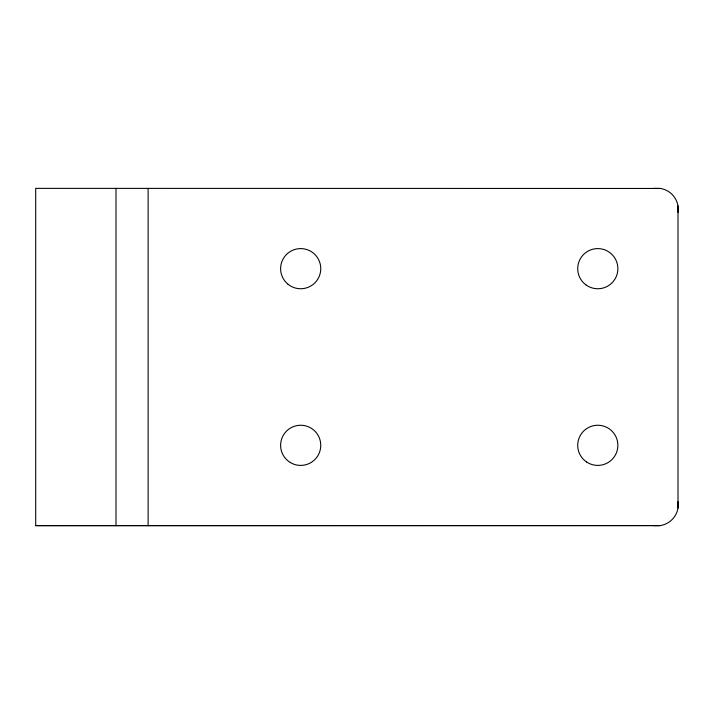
<?xml version="1.0" encoding="UTF-8"?>
<svg xmlns="http://www.w3.org/2000/svg" width="714" height="714" viewBox="0 0 714 714"><rect width="100%" height="100%" fill="white"/><g stroke="black" fill="none" stroke-linecap="round" stroke-linejoin="round"><path stroke-width="1.07" d="M678.086 212.46L678.005 205.909A21.295 21.295 0 0 0 660.557 188.46L653.997 188.371M653.997 525.629L660.557 525.54A21.295 21.295 0 0 0 678.005 508.091L678.086 501.54M660.557 188.46L35.7 188.371L35.7 525.629L659.629 525.629M35.7 525.629L660.557 525.54M678.005 205.909L678.005 508.091M148.119 188.371L148.119 525.629M115.998 188.371L115.998 525.629M290.277 462.494A20.072 20.072 0 0 0 320.756 445.759A20.072 20.072 0 0 0 291.026 427.731A20.072 20.072 0 0 0 290.277 462.494M288.099 284.306A20.072 20.072 0 0 0 320.524 271.757A20.072 20.072 0 0 0 293.436 249.954A20.072 20.072 0 0 0 288.099 284.306M586.328 285.154A20.072 20.072 0 0 0 617.797 270.356A20.072 20.072 0 0 0 589.246 250.507A20.072 20.072 0 0 0 586.328 285.154M586.48 461.913A20.072 20.072 0 0 0 617.806 446.83A20.072 20.072 0 0 0 589.077 427.24A20.072 20.072 0 0 0 586.48 461.913"/></g></svg>
